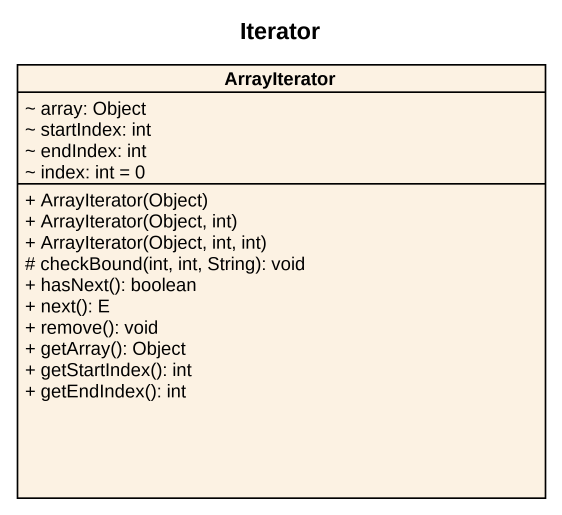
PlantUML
@startuml
title Iterator
hide circle
hide empty members
skinparam classAttributeIconSize 0
class ArrayIterator {
  ~ array: Object
  ~ startIndex: int
  ~ endIndex: int
  ~ index: int = 0
  + ArrayIterator(Object)
  + ArrayIterator(Object, int)
  + ArrayIterator(Object, int, int)
  # checkBound(int, int, String): void
  + hasNext(): boolean
  + next(): E
  + remove(): void
  + getArray(): Object
  + getStartIndex(): int
  + getEndIndex(): int
}
@enduml
